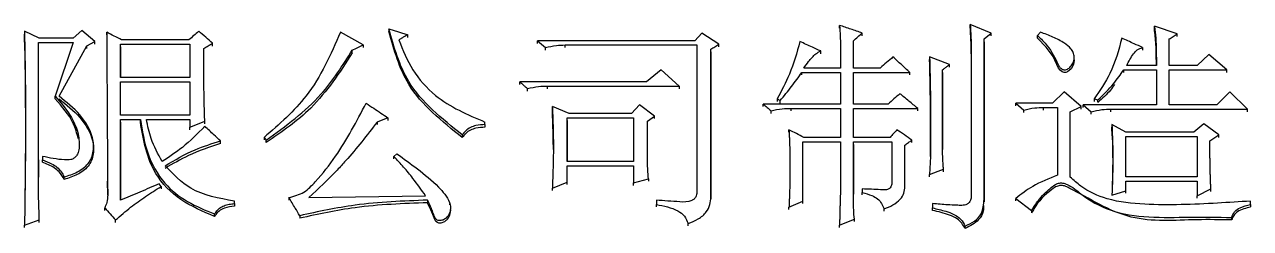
# Model space of a CAD drawing. Header units: millimetres. Extents: x 2344 to 4024, y 1094 to 2282.
# Drawn here: x 2740.67 to 2754.07, y 2058.31 to 2060.54 of the extents above; entities that cross this region are included whole.
import ezdxf

# ---------------------------------------------------------------- set-up
doc = ezdxf.new("R2010")
doc.units = ezdxf.units.MM

msp = doc.modelspace()

# ---------------------------------------------------------------- linework, layer by layer
at = {"color": 7, "linetype": 'Continuous', "lineweight": 25}
for p, q in [((2741.301, 2060.476), (2741.203, 2060.392)), ((2741.441, 2060.354), (2741.301, 2060.476)), ((2744.654, 2060.495), (2744.654, 2060.465)), ((2749.576, 2060.502), (2749.576, 2060.532)), ((2751.231, 2060.448), (2751.004, 2060.541)), ((2751.004, 2060.511), (2751.004, 2060.541)), ((2753.265, 2060.439), (2753.016, 2060.523)), ((2753.016, 2060.493), (2753.016, 2060.523)), ((2740.835, 2060.392), (2740.673, 2060.467)), ((2740.673, 2060.467), (2740.673, 2060.437)), ((2740.676, 2060.257), (2740.673, 2060.437)), ((2740.825, 2060.345), (2741.203, 2060.345)), ((2740.825, 2058.873), (2740.825, 2060.345)), ((2740.825, 2060.315), (2740.825, 2060.345)), ((2741.203, 2060.392), (2740.835, 2060.392)), ((2741.203, 2060.345), (2741.009, 2059.756)), ((2741.355, 2060.308), (2741.441, 2060.354)), ((2741.441, 2060.325), (2741.441, 2060.354)), ((2741.571, 2060.427), (2741.571, 2060.457)), ((2742.469, 2060.373), (2741.733, 2060.373)), ((2744.373, 2060.317), (2744.124, 2060.457)), ((2744.859, 2060.399), (2744.859, 2060.429)), ((2746.277, 2060.364), (2746.363, 2060.289)), ((2747.997, 2060.364), (2746.277, 2060.364)), ((2746.277, 2060.334), (2746.277, 2060.364)), ((2748.072, 2060.448), (2747.997, 2060.364)), ((2748.256, 2060.326), (2748.072, 2060.448)), ((2749.727, 2060.065), (2749.727, 2060.364)), ((2749.727, 2060.334), (2749.727, 2060.364)), ((2749.825, 2060.418), (2749.825, 2060.448)), ((2751.155, 2060.383), (2751.231, 2060.448)), ((2751.155, 2058.629), (2751.155, 2060.383)), ((2751.155, 2060.353), (2751.155, 2060.383)), ((2751.155, 2060.353), (2751.155, 2058.601)), ((2751.231, 2060.418), (2751.231, 2060.448)), ((2751.772, 2060.457), (2751.739, 2060.42)), ((2751.739, 2060.39), (2751.739, 2060.42)), ((2753.178, 2060.093), (2753.178, 2060.383)), ((2753.178, 2060.353), (2753.178, 2060.383)), ((2753.265, 2060.409), (2753.265, 2060.439)), ((2741.052, 2059.756), (2741.355, 2060.308)), ((2741.355, 2060.278), (2741.355, 2060.308)), ((2741.722, 2060.326), (2742.48, 2060.326)), ((2741.722, 2059.962), (2741.722, 2060.326)), ((2741.722, 2060.297), (2741.722, 2060.326)), ((2741.722, 2060.297), (2741.722, 2059.962)), ((2742.48, 2060.326), (2742.48, 2059.962)), ((2742.728, 2060.306), (2742.728, 2060.336)), ((2744.254, 2060.232), (2744.254, 2060.261)), ((2744.373, 2060.317), (2744.373, 2060.288)), ((2746.363, 2060.26), (2746.363, 2060.289)), ((2746.579, 2060.317), (2748.018, 2060.317)), ((2746.579, 2060.288), (2746.579, 2060.317)), ((2748.018, 2060.317), (2748.018, 2058.704)), ((2748.17, 2058.657), (2748.17, 2060.27)), ((2748.17, 2060.241), (2748.17, 2060.27)), ((2748.17, 2060.241), (2748.17, 2058.63)), ((2748.256, 2060.297), (2748.256, 2060.326)), ((2749.37, 2060.222), (2749.37, 2060.252)), ((2749.587, 2060.205), (2749.587, 2060.065)), ((2749.587, 2060.205), (2749.587, 2060.176)), ((2751.015, 2060.252), (2751.015, 2058.667)), ((2751.015, 2060.252), (2751.015, 2060.222)), ((2752.886, 2060.289), (2752.886, 2060.26)), ((2753.611, 2060.214), (2753.481, 2060.093)), ((2753.805, 2060.046), (2753.611, 2060.214)), ((2750.777, 2060.102), (2750.56, 2060.186)), ((2750.56, 2060.186), (2750.56, 2060.157)), ((2750.777, 2060.073), (2750.777, 2060.102)), ((2752.139, 2060.188), (2752.139, 2060.197)), ((2752.139, 2060.167), (2752.139, 2060.178)), ((2753.037, 2060.093), (2752.713, 2060.093)), ((2753.481, 2060.093), (2753.178, 2060.093)), ((2742.48, 2059.962), (2741.722, 2059.962)), ((2747.629, 2060.046), (2747.466, 2059.915)), ((2747.823, 2059.868), (2747.629, 2060.046)), ((2749.165, 2060.018), (2749.587, 2060.018)), ((2749.587, 2060.065), (2749.186, 2060.065)), ((2749.587, 2060.018), (2749.587, 2059.671)), ((2750.019, 2060.065), (2749.727, 2060.065)), ((2749.727, 2060.018), (2750.344, 2060.018)), ((2749.727, 2059.671), (2749.727, 2060.018)), ((2749.727, 2059.989), (2749.727, 2060.018)), ((2750.344, 2059.989), (2750.344, 2060.018)), ((2750.701, 2059.174), (2750.701, 2060.046)), ((2750.701, 2060.017), (2750.701, 2060.046)), ((2750.701, 2060.016), (2750.701, 2059.174)), ((2752.68, 2060.046), (2753.037, 2060.046)), ((2752.68, 2060.017), (2752.68, 2060.046)), ((2753.037, 2060.046), (2753.037, 2059.662)), ((2753.178, 2060.046), (2753.805, 2060.046)), ((2753.178, 2059.662), (2753.178, 2060.046)), ((2753.178, 2060.017), (2753.178, 2060.046)), ((2753.805, 2060.017), (2753.805, 2060.046)), ((2741.722, 2059.915), (2742.48, 2059.915)), ((2741.722, 2059.549), (2741.722, 2059.915)), ((2741.722, 2059.886), (2741.722, 2059.915)), ((2742.48, 2059.915), (2742.48, 2059.549)), ((2747.466, 2059.915), (2746.082, 2059.915)), ((2746.082, 2059.886), (2746.082, 2059.915)), ((2746.168, 2059.811), (2746.168, 2059.84)), ((2746.385, 2059.868), (2747.823, 2059.868)), ((2746.385, 2059.839), (2746.385, 2059.868)), ((2747.823, 2059.868), (2747.823, 2059.839)), ((2752.031, 2059.803), (2751.902, 2059.681)), ((2752.215, 2059.643), (2752.031, 2059.803)), ((2753.838, 2059.803), (2753.697, 2059.662)), ((2754.033, 2059.615), (2753.838, 2059.803)), ((2741.009, 2059.727), (2741.009, 2059.756)), ((2749.587, 2059.671), (2748.743, 2059.671)), ((2748.743, 2059.643), (2748.743, 2059.671)), ((2748.894, 2059.728), (2748.927, 2059.709)), ((2748.894, 2059.728), (2748.894, 2059.699)), ((2748.927, 2059.68), (2748.927, 2059.709)), ((2750.106, 2059.671), (2749.727, 2059.671)), ((2751.501, 2059.681), (2751.588, 2059.606)), ((2751.902, 2059.681), (2751.501, 2059.681)), ((2752.356, 2059.728), (2752.399, 2059.718)), ((2752.356, 2059.728), (2752.356, 2059.699)), ((2752.399, 2059.69), (2752.399, 2059.718)), ((2742.48, 2059.549), (2741.722, 2059.549)), ((2746.623, 2059.568), (2746.439, 2059.643)), ((2746.439, 2059.614), (2746.439, 2059.643)), ((2747.304, 2059.568), (2746.623, 2059.568)), ((2747.391, 2059.662), (2747.304, 2059.568)), ((2747.553, 2059.54), (2747.391, 2059.662)), ((2747.477, 2059.484), (2747.553, 2059.54)), ((2747.553, 2059.512), (2747.553, 2059.54)), ((2748.829, 2059.568), (2748.829, 2059.596)), ((2749.046, 2059.624), (2749.587, 2059.624)), ((2749.046, 2059.596), (2749.046, 2059.624)), ((2749.587, 2059.624), (2749.587, 2059.306)), ((2749.727, 2059.624), (2750.43, 2059.624)), ((2749.727, 2059.306), (2749.727, 2059.624)), ((2749.727, 2059.596), (2749.727, 2059.624)), ((2750.43, 2059.596), (2750.43, 2059.624)), ((2751.588, 2059.577), (2751.588, 2059.606)), ((2751.804, 2059.634), (2751.956, 2059.634)), ((2751.804, 2059.605), (2751.804, 2059.634)), ((2751.956, 2059.634), (2751.956, 2058.892)), ((2752.096, 2059.587), (2752.215, 2059.643)), ((2752.096, 2058.873), (2752.096, 2059.587)), ((2752.096, 2059.559), (2752.096, 2059.587)), ((2752.215, 2059.615), (2752.215, 2059.643)), ((2752.237, 2059.662), (2752.323, 2059.587)), ((2753.037, 2059.662), (2752.237, 2059.662)), ((2752.237, 2059.634), (2752.237, 2059.662)), ((2752.323, 2059.559), (2752.323, 2059.587)), ((2752.54, 2059.615), (2754.033, 2059.615)), ((2752.54, 2059.587), (2752.54, 2059.615)), ((2753.697, 2059.662), (2753.178, 2059.662)), ((2754.033, 2059.587), (2754.033, 2059.615)), ((2741.722, 2059.503), (2741.939, 2059.503)), ((2741.722, 2058.619), (2741.722, 2059.503)), ((2741.722, 2059.474), (2741.722, 2059.503)), ((2741.722, 2059.474), (2741.722, 2058.619)), ((2741.939, 2059.474), (2741.939, 2059.503)), ((2742.004, 2059.503), (2742.48, 2059.503)), ((2742.48, 2059.503), (2742.48, 2059.418)), ((2742.48, 2059.39), (2742.48, 2059.418)), ((2742.642, 2059.456), (2742.642, 2059.484)), ((2744.643, 2059.521), (2744.524, 2059.474)), ((2744.524, 2059.474), (2744.524, 2059.446)), ((2744.643, 2059.521), (2744.643, 2059.493)), ((2745.703, 2059.446), (2745.703, 2059.474)), ((2745.703, 2059.446), (2745.703, 2059.474)), ((2745.703, 2059.446), (2745.703, 2059.418)), ((2746.601, 2059.521), (2747.326, 2059.521)), ((2746.601, 2059.043), (2746.601, 2059.521)), ((2746.601, 2059.493), (2746.601, 2059.521)), ((2746.601, 2059.493), (2746.601, 2059.043)), ((2747.326, 2059.521), (2747.326, 2059.043)), ((2747.477, 2059.09), (2747.477, 2059.484)), ((2747.477, 2059.456), (2747.477, 2059.484)), ((2752.702, 2059.362), (2752.551, 2059.446)), ((2752.551, 2059.446), (2752.551, 2059.418)), ((2752.554, 2059.323), (2752.551, 2059.418)), ((2753.557, 2059.456), (2753.448, 2059.362)), ((2753.719, 2059.334), (2753.557, 2059.456)), ((2742.815, 2059.24), (2742.815, 2059.268)), ((2743.291, 2059.306), (2743.313, 2059.277)), ((2743.313, 2059.25), (2743.313, 2059.277)), ((2745.454, 2059.334), (2745.454, 2059.306)), ((2749.024, 2059.362), (2749.024, 2059.39)), ((2749.587, 2059.306), (2749.186, 2059.306)), ((2750.128, 2059.306), (2749.727, 2059.306)), ((2750.366, 2059.25), (2750.366, 2059.277)), ((2753.448, 2059.362), (2752.702, 2059.362)), ((2752.702, 2059.315), (2753.481, 2059.315)), ((2752.702, 2058.874), (2752.702, 2059.315)), ((2752.702, 2059.287), (2752.702, 2059.315)), ((2753.481, 2059.315), (2753.481, 2058.874)), ((2753.622, 2059.268), (2753.719, 2059.334)), ((2753.719, 2059.306), (2753.719, 2059.334)), ((2741.427, 2059.204), (2741.427, 2059.232)), ((2749.176, 2059.259), (2749.587, 2059.259)), ((2749.176, 2058.61), (2749.176, 2059.259)), ((2749.176, 2059.231), (2749.176, 2059.259)), ((2749.587, 2059.259), (2749.587, 2058.751)), ((2749.727, 2059.259), (2750.149, 2059.259)), ((2749.727, 2058.685), (2749.727, 2059.259)), ((2749.727, 2059.231), (2749.727, 2059.259)), ((2749.727, 2059.23), (2749.727, 2058.685)), ((2750.149, 2059.259), (2750.149, 2058.827)), ((2750.29, 2058.77), (2750.29, 2059.221)), ((2750.29, 2059.193), (2750.29, 2059.221)), ((2740.825, 2059.061), (2740.825, 2058.873)), ((2740.868, 2059.099), (2740.868, 2059.061)), ((2740.868, 2059.034), (2740.868, 2059.061)), ((2744.741, 2059.127), (2744.708, 2059.099)), ((2744.708, 2059.071), (2744.708, 2059.099)), ((2747.326, 2059.043), (2746.601, 2059.043)), ((2750.571, 2059.099), (2750.56, 2058.902)), ((2741.106, 2058.846), (2741.106, 2058.873)), ((2746.601, 2058.996), (2747.326, 2058.996)), ((2746.601, 2058.817), (2746.601, 2058.996)), ((2746.601, 2058.968), (2746.601, 2058.996)), ((2747.326, 2058.996), (2747.326, 2058.808)), ((2750.56, 2058.874), (2750.56, 2058.902)), ((2750.712, 2058.931), (2750.712, 2058.958)), ((2753.481, 2058.874), (2752.702, 2058.874)), ((2741.582, 2058.675), (2741.581, 2058.826)), ((2742.166, 2058.77), (2742.144, 2058.798)), ((2742.166, 2058.77), (2742.166, 2058.743)), ((2746.439, 2058.751), (2746.601, 2058.817)), ((2746.439, 2058.724), (2746.439, 2058.751)), ((2746.601, 2058.79), (2746.601, 2058.817)), ((2747.326, 2058.808), (2747.488, 2058.855)), ((2747.326, 2058.781), (2747.326, 2058.808)), ((2747.488, 2058.855), (2747.488, 2058.828)), ((2749.825, 2058.742), (2749.825, 2058.704)), ((2750.29, 2058.743), (2750.29, 2058.77)), ((2752.702, 2058.827), (2753.481, 2058.827)), ((2752.702, 2058.723), (2752.702, 2058.827)), ((2752.702, 2058.799), (2752.702, 2058.827)), ((2753.481, 2058.827), (2753.481, 2058.667)), ((2753.481, 2058.667), (2753.632, 2058.742)), ((2753.632, 2058.715), (2753.632, 2058.742)), ((2742.966, 2058.582), (2742.966, 2058.61)), ((2742.966, 2058.583), (2742.966, 2058.61)), ((2743.561, 2058.648), (2743.561, 2058.621)), ((2743.778, 2058.648), (2745.054, 2058.667)), ((2745.076, 2058.62), (2745.076, 2058.593)), ((2747.575, 2058.62), (2747.575, 2058.572)), ((2748.17, 2058.63), (2748.17, 2058.657)), ((2749.176, 2058.583), (2749.176, 2058.61)), ((2749.825, 2058.677), (2749.825, 2058.704)), ((2751.155, 2058.602), (2751.155, 2058.629)), ((2751.501, 2058.638), (2751.674, 2058.507)), ((2751.501, 2058.612), (2751.501, 2058.638)), ((2752.551, 2058.676), (2752.702, 2058.723)), ((2752.702, 2058.696), (2752.702, 2058.723)), ((2753.481, 2058.64), (2753.481, 2058.667)), ((2754.065, 2058.573), (2754.065, 2058.61)), ((2754.065, 2058.583), (2754.065, 2058.61)), ((2741.549, 2058.508), (2741.549, 2058.535)), ((2742.75, 2058.442), (2742.75, 2058.469)), ((2742.966, 2058.582), (2742.966, 2058.555)), ((2745.32, 2058.57), (2745.32, 2058.58)), ((2747.575, 2058.546), (2747.575, 2058.572)), ((2749.024, 2058.518), (2749.024, 2058.544)), ((2750.063, 2058.499), (2750.063, 2058.525)), ((2750.593, 2058.582), (2750.593, 2058.535)), ((2750.593, 2058.508), (2750.593, 2058.535)), ((2751.152, 2058.535), (2751.152, 2058.562)), ((2751.674, 2058.507), (2751.674, 2058.48)), ((2754.065, 2058.573), (2754.065, 2058.546)), ((2740.673, 2058.346), (2740.835, 2058.403)), ((2740.673, 2058.32), (2740.673, 2058.346)), ((2740.835, 2058.376), (2740.835, 2058.403)), ((2741.668, 2058.376), (2741.668, 2058.403)), ((2743.68, 2058.45), (2743.68, 2058.424)), ((2747.921, 2058.339), (2747.921, 2058.365)), ((2749.576, 2058.32), (2749.576, 2058.346)), ((2749.738, 2058.386), (2749.738, 2058.412)), ((2750.95, 2058.31), (2750.95, 2058.337)), ((2753.86, 2058.405), (2753.86, 2058.431))]:
    msp.add_line(p, q, dxfattribs=at)
at = {"color": 7, "linetype": 'Continuous', "lineweight": 25, "flags": 128}
for points in [[(2744.654, 2060.495), (2744.757, 2060.462), (2744.859, 2060.429)], [(2752.136, 2060.167), (2752.14, 2060.15), (2752.132, 2060.103), (2752.106, 2060.058), (2752.066, 2060.023), (2752.049, 2060.016), (2752.029, 2060.016), (2752.009, 2060.023), (2751.986, 2060.04), (2751.969, 2060.065), (2751.911, 2060.19), (2751.833, 2060.294), (2751.739, 2060.39), (2751.739, 2060.39)], [(2744.254, 2060.261), (2744.299, 2060.282), (2744.336, 2060.3), (2744.373, 2060.317)], [(2749.165, 2059.989), (2749.165, 2059.996), (2749.165, 2060.003), (2749.165, 2060.018)], [(2751.501, 2059.652), (2751.501, 2059.666), (2751.501, 2059.681)], [(2742.48, 2059.418), (2742.561, 2059.451), (2742.642, 2059.484)], [(2743.291, 2059.306), (2743.291, 2059.295), (2743.291, 2059.286), (2743.291, 2059.278)], [(2750.56, 2058.902), (2750.607, 2058.919), (2750.653, 2058.936), (2750.712, 2058.958)], [(2749.024, 2058.544), (2749.1, 2058.577), (2749.176, 2058.61)], [(2745.324, 2058.523), (2745.326, 2058.511), (2745.317, 2058.454), (2745.296, 2058.414), (2745.26, 2058.384), (2745.222, 2058.37), (2745.2, 2058.37), (2745.183, 2058.375), (2745.168, 2058.385), (2745.154, 2058.407), (2745.133, 2058.462), (2745.113, 2058.514), (2745.076, 2058.592), (2745.076, 2058.592)], [(2749.576, 2058.346), (2749.657, 2058.379), (2749.738, 2058.412)]]:
    msp.add_lwpolyline(points, dxfattribs=at)
at = {"color": 7, "linetype": 'Continuous', "lineweight": 25}
for points, knots in [([(2745.454, 2059.334), (2745.232, 2059.512), (2744.84, 2059.825), (2744.71, 2060.292), (2744.654, 2060.495)], [0, 0, 0, 0, 0.567651, 1, 1, 1, 1]), ([(2749.576, 2060.532), (2749.579, 2060.493), (2749.584, 2060.419), (2749.586, 2060.31), (2749.587, 2060.24), (2749.587, 2060.205)], [0, 0, 0, 0, 0.356505, 0.6781686, 1, 1, 1, 1]), ([(2749.825, 2060.448), (2749.783, 2060.462), (2749.7, 2060.49), (2749.617, 2060.518), (2749.576, 2060.532)], [0, 0, 0, 0, 0.499999, 1, 1, 1, 1]), ([(2751.004, 2060.541), (2751.006, 2060.509), (2751.01, 2060.445), (2751.013, 2060.348), (2751.014, 2060.284), (2751.015, 2060.252)], [0, 0, 0, 0, 0.335205, 0.667529, 1, 1, 1, 1]), ([(2751.015, 2060.222), (2751.014, 2060.254), (2751.013, 2060.319), (2751.01, 2060.415), (2751.006, 2060.479), (2751.004, 2060.511)], [0, 0, 0, 0, 0.335659, 0.667726, 1, 1, 1, 1]), ([(2753.016, 2060.523), (2753.016, 2060.52), (2753.017, 2060.515), (2753.018, 2060.506), (2753.019, 2060.498), (2753.02, 2060.491), (2753.021, 2060.485), (2753.022, 2060.478), (2753.022, 2060.471), (2753.024, 2060.462), (2753.027, 2060.433), (2753.031, 2060.382), (2753.033, 2060.332), (2753.034, 2060.304), (2753.034, 2060.296), (2753.034, 2060.29), (2753.034, 2060.282), (2753.035, 2060.276), (2753.035, 2060.269), (2753.035, 2060.263), (2753.035, 2060.257), (2753.035, 2060.251), (2753.035, 2060.243), (2753.036, 2060.235), (2753.036, 2060.229), (2753.036, 2060.223), (2753.036, 2060.217), (2753.036, 2060.21), (2753.036, 2060.204), (2753.036, 2060.196), (2753.036, 2060.19), (2753.037, 2060.182), (2753.037, 2060.176), (2753.037, 2060.169), (2753.037, 2060.163), (2753.037, 2060.155), (2753.037, 2060.149), (2753.037, 2060.141), (2753.037, 2060.135), (2753.037, 2060.128), (2753.037, 2060.122), (2753.037, 2060.114), (2753.037, 2060.108), (2753.037, 2060.1), (2753.037, 2060.096), (2753.037, 2060.093)], [0, 0, 0, 0, 0.0190515, 0.0381029, 0.0571543, 0.0762057, 0.0857315, 0.1047829, 0.1238344, 0.1333601, 0.1714636, 0.3239096, 0.4928315, 0.5139452, 0.524502, 0.5456156, 0.5561724, 0.577286, 0.5878428, 0.6089564, 0.6195132, 0.63007, 0.6511837, 0.6722973, 0.6828541, 0.6934109, 0.7145245, 0.7250813, 0.7461949, 0.7567517, 0.7778653, 0.7884221, 0.8095357, 0.8200925, 0.8412061, 0.8517629, 0.8728766, 0.8834334, 0.904547, 0.9151038, 0.9362174, 0.9467742, 0.9678878, 0.9784446, 1, 1, 1, 1]), ([(2753.037, 2060.093), (2753.037, 2060.127), (2753.036, 2060.204), (2753.033, 2060.338), (2753.022, 2060.437), (2753.016, 2060.493)], [0, 0, 0, 0, 0.254107, 0.581877, 1, 1, 1, 1]), ([(2740.673, 2060.467), (2740.673, 2060.455), (2740.674, 2060.432), (2740.674, 2060.397), (2740.675, 2060.35), (2740.676, 2060.292), (2740.677, 2060.223), (2740.678, 2060.153), (2740.68, 2060.083), (2740.68, 2060.013), (2740.681, 2059.944), (2740.682, 2059.885), (2740.683, 2059.827), (2740.683, 2059.769), (2740.684, 2059.699), (2740.684, 2059.641), (2740.684, 2059.594), (2740.684, 2059.559), (2740.684, 2059.524), (2740.684, 2059.489), (2740.684, 2059.46), (2740.684, 2059.437), (2740.684, 2059.419), (2740.684, 2059.402), (2740.684, 2059.384), (2740.684, 2059.37), (2740.684, 2059.358), (2740.684, 2059.346), (2740.684, 2059.332), (2740.684, 2059.314), (2740.684, 2059.297), (2740.684, 2059.279), (2740.684, 2059.262), (2740.684, 2059.244), (2740.684, 2059.221), (2740.683, 2059.192), (2740.683, 2059.157), (2740.683, 2059.122), (2740.683, 2059.087), (2740.682, 2059.052), (2740.682, 2059.017), (2740.682, 2058.97), (2740.681, 2058.911), (2740.68, 2058.841), (2740.679, 2058.771), (2740.678, 2058.701), (2740.678, 2058.643), (2740.677, 2058.596), (2740.676, 2058.561), (2740.676, 2058.526), (2740.675, 2058.491), (2740.675, 2058.455), (2740.674, 2058.42), (2740.674, 2058.383), (2740.673, 2058.359), (2740.673, 2058.346)], [0, 0, 0, 0, 0.016501, 0.033002, 0.049503, 0.082504, 0.115506, 0.148508, 0.18151, 0.214512, 0.247513, 0.280515, 0.297016, 0.330018, 0.36302, 0.396021, 0.412522, 0.429023, 0.445524, 0.462025, 0.478526, 0.486776, 0.495027, 0.503277, 0.511528, 0.519778, 0.523903, 0.528029, 0.536279, 0.54453, 0.55278, 0.56103, 0.569281, 0.577531, 0.585782, 0.602283, 0.618784, 0.635284, 0.651785, 0.668286, 0.684787, 0.701288, 0.73429, 0.767292, 0.800293, 0.833295, 0.866297, 0.882798, 0.899299, 0.9158, 0.932301, 0.948801, 0.965302, 0.982651, 1, 1, 1, 1]), ([(2741.571, 2060.457), (2741.571, 2060.396), (2741.572, 2060.273), (2741.573, 2060.088), (2741.574, 2059.903), (2741.575, 2059.748), (2741.576, 2059.594), (2741.577, 2059.44), (2741.578, 2059.254), (2741.579, 2059.1), (2741.58, 2058.957), (2741.581, 2058.851), (2741.581, 2058.751), (2741.582, 2058.701), (2741.582, 2058.676)], [0, 0, 0, 0, 0.104023, 0.208045, 0.312068, 0.416091, 0.468102, 0.572125, 0.676148, 0.78017, 0.832182, 0.916091, 0.958045, 1, 1, 1, 1]), ([(2741.733, 2060.373), (2741.706, 2060.387), (2741.652, 2060.415), (2741.598, 2060.443), (2741.571, 2060.457)], [0, 0, 0, 0, 0.5, 1, 1, 1, 1]), ([(2742.577, 2060.467), (2742.559, 2060.451), (2742.523, 2060.42), (2742.487, 2060.389), (2742.469, 2060.373)], [0, 0, 0, 0, 0.500001, 1, 1, 1, 1]), ([(2742.728, 2060.336), (2742.703, 2060.358), (2742.653, 2060.401), (2742.602, 2060.445), (2742.577, 2060.467)], [0, 0, 0, 0, 0.499999, 1, 1, 1, 1]), ([(2744.124, 2060.457), (2744.018, 2060.213), (2743.825, 2059.772), (2743.456, 2059.45), (2743.291, 2059.306)], [0, 0, 0, 0, 0.552865, 1, 1, 1, 1]), ([(2745.454, 2059.305), (2745.232, 2059.483), (2744.84, 2059.796), (2744.71, 2060.263), (2744.654, 2060.465)], [0, 0, 0, 0, 0.567768, 1, 1, 1, 1]), ([(2744.859, 2060.429), (2744.845, 2060.421), (2744.822, 2060.408), (2744.789, 2060.389), (2744.771, 2060.378), (2744.762, 2060.373)], [0, 0, 0, 0, 0.439737, 0.71987, 1, 1, 1, 1]), ([(2744.762, 2060.373), (2744.807, 2060.261), (2744.898, 2060.035), (2745.202, 2059.689), (2745.512, 2059.556), (2745.703, 2059.474)], [0, 0, 0, 0, 0.271527, 0.550151, 1, 1, 1, 1]), ([(2749.143, 2060.354), (2749.11, 2060.233), (2749.049, 2060.016), (2748.942, 2059.816), (2748.894, 2059.728)], [0, 0, 0, 0, 0.557381, 1, 1, 1, 1]), ([(2749.37, 2060.252), (2749.34, 2060.265), (2749.287, 2060.289), (2749.211, 2060.324), (2749.166, 2060.344), (2749.143, 2060.354)], [0, 0, 0, 0, 0.401772, 0.700886, 1, 1, 1, 1]), ([(2749.727, 2060.364), (2749.744, 2060.378), (2749.776, 2060.406), (2749.808, 2060.434), (2749.825, 2060.448)], [0, 0, 0, 0, 0.500001, 1, 1, 1, 1]), ([(2751.739, 2060.42), (2751.777, 2060.384), (2751.873, 2060.294), (2751.934, 2060.165), (2751.977, 2060.079), (2751.996, 2060.06), (2752.015, 2060.048), (2752.036, 2060.043), (2752.056, 2060.047), (2752.082, 2060.061), (2752.11, 2060.09), (2752.135, 2060.133), (2752.142, 2060.184), (2752.132, 2060.235), (2752.097, 2060.289), (2752.022, 2060.349), (2751.908, 2060.406), (2751.817, 2060.44), (2751.772, 2060.457)], [0, 0, 0, 0, 0.132576, 0.339199, 0.368942, 0.383766, 0.408891, 0.423884, 0.438973, 0.459319, 0.498147, 0.542368, 0.587069, 0.63299, 0.675109, 0.75468, 0.876186, 1, 1, 1, 1]), ([(2752.659, 2060.392), (2752.624, 2060.26), (2752.562, 2060.022), (2752.419, 2059.818), (2752.356, 2059.728)], [0, 0, 0, 0, 0.555082, 1, 1, 1, 1]), ([(2752.886, 2060.289), (2752.856, 2060.303), (2752.802, 2060.327), (2752.727, 2060.361), (2752.681, 2060.382), (2752.659, 2060.392)], [0, 0, 0, 0, 0.40179, 0.700895, 1, 1, 1, 1]), ([(2753.178, 2060.383), (2753.192, 2060.392), (2753.221, 2060.411), (2753.25, 2060.429), (2753.265, 2060.439)], [0, 0, 0, 0, 0.499999, 1, 1, 1, 1]), ([(2740.675, 2060.328), (2740.675, 2060.328), (2740.675, 2060.328), (2740.675, 2060.327), (2740.675, 2060.317), (2740.679, 2060.009), (2740.684, 2059.578), (2740.682, 2059.056), (2740.679, 2058.779), (2740.677, 2058.636), (2740.676, 2058.549), (2740.676, 2058.524), (2740.676, 2058.51)], [0, 0, 0, 0, 0.000561, 0.001264, 0.002999, 0.021919, 0.484329, 0.728284, 0.866003, 0.931669, 0.9642, 1, 1, 1, 1]), ([(2742.631, 2060.28), (2742.647, 2060.289), (2742.68, 2060.308), (2742.712, 2060.326), (2742.728, 2060.336)], [0, 0, 0, 0, 0.4999992, 1, 1, 1, 1]), ([(2742.642, 2059.484), (2742.638, 2059.645), (2742.633, 2059.809), (2742.632, 2059.976), (2742.632, 2059.989), (2742.632, 2060.002), (2742.632, 2060.015), (2742.632, 2060.025), (2742.632, 2060.038), (2742.632, 2060.051), (2742.632, 2060.064), (2742.632, 2060.074), (2742.632, 2060.087), (2742.632, 2060.1), (2742.632, 2060.113), (2742.632, 2060.126), (2742.631, 2060.139), (2742.631, 2060.152), (2742.631, 2060.162), (2742.631, 2060.175), (2742.631, 2060.187), (2742.631, 2060.197), (2742.631, 2060.203), (2742.631, 2060.21), (2742.631, 2060.216), (2742.631, 2060.221), (2742.631, 2060.227), (2742.631, 2060.234), (2742.631, 2060.241), (2742.631, 2060.245), (2742.631, 2060.252), (2742.631, 2060.258), (2742.631, 2060.265), (2742.631, 2060.272), (2742.631, 2060.276), (2742.631, 2060.28)], [0, 0, 0, 0, 0.606141, 0.618449, 0.630757, 0.655373, 0.667681, 0.679989, 0.692297, 0.716913, 0.729221, 0.741529, 0.753837, 0.778453, 0.790761, 0.803069, 0.827685, 0.839993, 0.852301, 0.864609, 0.889225, 0.895379, 0.901533, 0.913842, 0.919996, 0.92615, 0.932304, 0.944612, 0.950766, 0.95692, 0.963074, 0.975382, 0.981536, 0.98769, 1, 1, 1, 1]), ([(2743.313, 2059.277), (2743.527, 2059.432), (2743.905, 2059.705), (2744.148, 2060.093), (2744.254, 2060.261)], [0, 0, 0, 0, 0.565351, 1, 1, 1, 1]), ([(2744.254, 2060.231), (2744.116, 2060.018), (2743.867, 2059.632), (2743.484, 2059.367), (2743.313, 2059.249)], [0, 0, 0, 0, 0.55369, 1, 1, 1, 1]), ([(2746.363, 2060.289), (2746.403, 2060.298), (2746.474, 2060.315), (2746.547, 2060.316), (2746.579, 2060.317)], [0, 0, 0, 0, 0.558835, 1, 1, 1, 1]), ([(2748.17, 2060.27), (2748.184, 2060.28), (2748.213, 2060.298), (2748.242, 2060.317), (2748.256, 2060.326)], [0, 0, 0, 0, 0.4999996, 1, 1, 1, 1]), ([(2749.186, 2060.065), (2749.203, 2060.089), (2749.231, 2060.129), (2749.276, 2060.181), (2749.317, 2060.223), (2749.352, 2060.242), (2749.37, 2060.252)], [0, 0, 0, 0, 0.335639, 0.554348, 0.775254, 1, 1, 1, 1]), ([(2752.713, 2060.093), (2752.735, 2060.137), (2752.766, 2060.198), (2752.826, 2060.268), (2752.866, 2060.282), (2752.886, 2060.289)], [0, 0, 0, 0, 0.55151, 0.77279, 1, 1, 1, 1]), ([(2750.16, 2060.186), (2750.137, 2060.166), (2750.09, 2060.125), (2750.043, 2060.085), (2750.019, 2060.065)], [0, 0, 0, 0, 0.5, 1, 1, 1, 1]), ([(2750.344, 2060.018), (2750.313, 2060.046), (2750.252, 2060.102), (2750.191, 2060.158), (2750.16, 2060.186)], [0, 0, 0, 0, 0.5, 1, 1, 1, 1]), ([(2750.56, 2060.186), (2750.56, 2060.176), (2750.561, 2060.16), (2750.561, 2060.139), (2750.562, 2060.124), (2750.562, 2060.108), (2750.562, 2060.092), (2750.563, 2060.076), (2750.563, 2060.061), (2750.563, 2060.045), (2750.564, 2060.029), (2750.564, 2060.014), (2750.565, 2059.993), (2750.565, 2059.972), (2750.565, 2059.951), (2750.566, 2059.935), (2750.566, 2059.92), (2750.566, 2059.904), (2750.567, 2059.883), (2750.567, 2059.862), (2750.567, 2059.841), (2750.568, 2059.82), (2750.568, 2059.783), (2750.569, 2059.71), (2750.57, 2059.637), (2750.57, 2059.574), (2750.57, 2059.548), (2750.57, 2059.527), (2750.57, 2059.511), (2750.57, 2059.495), (2750.57, 2059.48), (2750.57, 2059.464), (2750.57, 2059.448), (2750.571, 2059.432), (2750.571, 2059.417), (2750.571, 2059.401), (2750.571, 2059.385), (2750.571, 2059.364), (2750.571, 2059.343), (2750.571, 2059.322), (2750.571, 2059.306), (2750.571, 2059.291), (2750.571, 2059.275), (2750.571, 2059.259), (2750.571, 2059.244), (2750.571, 2059.23), (2750.571, 2059.22), (2750.571, 2059.212), (2750.571, 2059.204), (2750.571, 2059.196), (2750.571, 2059.188), (2750.571, 2059.181), (2750.571, 2059.173), (2750.571, 2059.165), (2750.571, 2059.157), (2750.571, 2059.146), (2750.571, 2059.136), (2750.571, 2059.125), (2750.571, 2059.118), (2750.571, 2059.109), (2750.571, 2059.103), (2750.571, 2059.099)], [0, 0, 0, 0, 0.028913, 0.04337, 0.057826, 0.072283, 0.08674, 0.101196, 0.115653, 0.13011, 0.144566, 0.159023, 0.173479, 0.202393, 0.216849, 0.231306, 0.245763, 0.260219, 0.274676, 0.303589, 0.318046, 0.332502, 0.361416, 0.419242, 0.534896, 0.563809, 0.592722, 0.607179, 0.621635, 0.636092, 0.650548, 0.665005, 0.679462, 0.693918, 0.708375, 0.722832, 0.737288, 0.751745, 0.780658, 0.795115, 0.809571, 0.824028, 0.838485, 0.852941, 0.867398, 0.881854, 0.889083, 0.896311, 0.903539, 0.910768, 0.917996, 0.925224, 0.932453, 0.939681, 0.946909, 0.954138, 0.968594, 0.975822, 0.983051, 0.990279, 1, 1, 1, 1]), ([(2750.571, 2059.098), (2750.571, 2059.173), (2750.571, 2059.387), (2750.57, 2059.74), (2750.563, 2060.018), (2750.56, 2060.157)], [0, 0, 0, 0, 0.211658, 0.605797, 1, 1, 1, 1]), ([(2750.701, 2060.046), (2750.707, 2060.051), (2750.723, 2060.062), (2750.748, 2060.081), (2750.767, 2060.095), (2750.777, 2060.102)], [0, 0, 0, 0, 0.25, 0.624999, 1, 1, 1, 1]), ([(2748.927, 2059.709), (2748.948, 2059.734), (2748.991, 2059.785), (2749.073, 2059.887), (2749.128, 2059.966), (2749.165, 2060.018)], [0, 0, 0, 0, 0.254915, 0.509864, 1, 1, 1, 1]), ([(2752.399, 2059.718), (2752.459, 2059.775), (2752.564, 2059.875), (2752.645, 2059.994), (2752.68, 2060.046)], [0, 0, 0, 0, 0.563281, 1, 1, 1, 1]), ([(2746.082, 2059.915), (2746.094, 2059.904), (2746.115, 2059.886), (2746.144, 2059.861), (2746.16, 2059.847), (2746.168, 2059.84)], [0, 0, 0, 0, 0.428348, 0.714171, 1, 1, 1, 1]), ([(2746.168, 2059.84), (2746.208, 2059.849), (2746.279, 2059.866), (2746.352, 2059.867), (2746.385, 2059.868)], [0, 0, 0, 0, 0.558839, 1, 1, 1, 1]), ([(2752.581, 2059.885), (2752.567, 2059.864), (2752.515, 2059.792), (2752.447, 2059.732), (2752.399, 2059.689)], [0, 0, 0, 0, 0.281385, 1, 1, 1, 1]), ([(2741.009, 2059.756), (2741.067, 2059.689), (2741.17, 2059.57), (2741.261, 2059.377), (2741.273, 2059.235), (2741.266, 2059.147), (2741.243, 2059.104), (2741.215, 2059.076), (2741.169, 2059.058), (2741.05, 2059.061), (2740.947, 2059.082), (2740.868, 2059.099)], [0, 0, 0, 0, 0.23749, 0.42213, 0.564767, 0.621672, 0.660735, 0.693272, 0.725999, 0.787152, 1, 1, 1, 1]), ([(2741.26, 2059.295), (2741.245, 2059.351), (2741.2, 2059.513), (2741.085, 2059.642), (2741.009, 2059.727)], [0, 0, 0, 0, 0.341793, 1, 1, 1, 1]), ([(2741.106, 2058.873), (2741.155, 2058.889), (2741.251, 2058.921), (2741.379, 2059.011), (2741.436, 2059.154), (2741.419, 2059.349), (2741.288, 2059.569), (2741.131, 2059.692), (2741.052, 2059.756)], [0, 0, 0, 0, 0.1273113, 0.25064, 0.3763468, 0.5011022, 0.7458194, 1, 1, 1, 1]), ([(2741.052, 2059.727), (2741.131, 2059.663), (2741.288, 2059.54), (2741.419, 2059.321), (2741.436, 2059.125), (2741.379, 2058.982), (2741.251, 2058.893), (2741.155, 2058.861), (2741.106, 2058.846)], [0, 0, 0, 0, 0.254227, 0.498888, 0.62358, 0.749246, 0.87261, 1, 1, 1, 1]), ([(2743.561, 2058.648), (2743.619, 2058.663), (2743.732, 2058.695), (2743.896, 2058.868), (2744.143, 2059.179), (2744.301, 2059.482), (2744.405, 2059.681)], [0, 0, 0, 0, 0.124706, 0.247159, 0.50724, 1, 1, 1, 1]), ([(2744.405, 2059.681), (2744.433, 2059.662), (2744.486, 2059.626), (2744.566, 2059.573), (2744.617, 2059.539), (2744.643, 2059.521)], [0, 0, 0, 0, 0.3477794, 0.6738893, 1, 1, 1, 1]), ([(2748.743, 2059.671), (2748.757, 2059.659), (2748.786, 2059.634), (2748.815, 2059.609), (2748.829, 2059.596)], [0, 0, 0, 0, 0.4999996, 1, 1, 1, 1]), ([(2750.236, 2059.784), (2750.214, 2059.765), (2750.171, 2059.728), (2750.128, 2059.69), (2750.106, 2059.671)], [0, 0, 0, 0, 0.5, 1, 1, 1, 1]), ([(2750.43, 2059.624), (2750.398, 2059.651), (2750.333, 2059.704), (2750.268, 2059.757), (2750.236, 2059.784)], [0, 0, 0, 0, 0.5, 1, 1, 1, 1]), ([(2746.439, 2059.643), (2746.44, 2059.612), (2746.442, 2059.564), (2746.444, 2059.509), (2746.445, 2059.484), (2746.446, 2059.472), (2746.446, 2059.466), (2746.446, 2059.46), (2746.446, 2059.452), (2746.447, 2059.442), (2746.447, 2059.43), (2746.448, 2059.407), (2746.449, 2059.355), (2746.45, 2059.276), (2746.45, 2059.182), (2746.45, 2059.115), (2746.449, 2059.075), (2746.449, 2059.063), (2746.449, 2059.051), (2746.448, 2059.039), (2746.448, 2059.024), (2746.448, 2059.008), (2746.447, 2058.992), (2746.446, 2058.968), (2746.446, 2058.941), (2746.445, 2058.913), (2746.444, 2058.897), (2746.444, 2058.885), (2746.443, 2058.87), (2746.443, 2058.854), (2746.442, 2058.838), (2746.442, 2058.826), (2746.441, 2058.814), (2746.441, 2058.802), (2746.44, 2058.788), (2746.44, 2058.771), (2746.439, 2058.758), (2746.439, 2058.751)], [0, 0, 0, 0, 0.106229, 0.159343, 0.1859, 0.19254, 0.199179, 0.205818, 0.212458, 0.225736, 0.239015, 0.252293, 0.305408, 0.411639, 0.51787, 0.6241, 0.637379, 0.650658, 0.663936, 0.677215, 0.690493, 0.717051, 0.730329, 0.743608, 0.796722, 0.823279, 0.836558, 0.849837, 0.863115, 0.889672, 0.902951, 0.91623, 0.929508, 0.942787, 0.956065, 0.978033, 1, 1, 1, 1]), ([(2746.45, 2059.175), (2746.45, 2059.181), (2746.45, 2059.218), (2746.449, 2059.286), (2746.445, 2059.427), (2746.442, 2059.537), (2746.439, 2059.614)], [0, 0, 0, 0, 0.03725, 0.252924, 0.468596, 1, 1, 1, 1]), ([(2748.829, 2059.596), (2748.869, 2059.606), (2748.94, 2059.622), (2749.014, 2059.624), (2749.046, 2059.624)], [0, 0, 0, 0, 0.558835, 1, 1, 1, 1]), ([(2751.588, 2059.606), (2751.628, 2059.615), (2751.699, 2059.632), (2751.772, 2059.633), (2751.804, 2059.634)], [0, 0, 0, 0, 0.558835, 1, 1, 1, 1]), ([(2752.323, 2059.587), (2752.363, 2059.596), (2752.434, 2059.613), (2752.507, 2059.615), (2752.54, 2059.615)], [0, 0, 0, 0, 0.558835, 1, 1, 1, 1]), ([(2741.939, 2059.503), (2741.959, 2059.379), (2741.999, 2059.131), (2742.172, 2058.807), (2742.448, 2058.591), (2742.649, 2058.51), (2742.75, 2058.469)], [0, 0, 0, 0, 0.271409, 0.54611, 0.770558, 1, 1, 1, 1]), ([(2742.75, 2058.441), (2742.623, 2058.496), (2742.372, 2058.602), (2742.029, 2058.949), (2741.973, 2059.276), (2741.939, 2059.474)], [0, 0, 0, 0, 0.291427, 0.572864, 1, 1, 1, 1]), ([(2742.177, 2059.043), (2742.132, 2059.125), (2742.052, 2059.271), (2742.019, 2059.432), (2742.004, 2059.503)], [0, 0, 0, 0, 0.561781, 1, 1, 1, 1]), ([(2742.642, 2059.428), (2742.563, 2059.348), (2742.422, 2059.204), (2742.252, 2059.092), (2742.177, 2059.043)], [0, 0, 0, 0, 0.556475, 1, 1, 1, 1]), ([(2742.815, 2059.268), (2742.791, 2059.29), (2742.75, 2059.328), (2742.692, 2059.381), (2742.659, 2059.412), (2742.642, 2059.428)], [0, 0, 0, 0, 0.420833, 0.71041, 1, 1, 1, 1]), ([(2744.524, 2059.474), (2744.469, 2059.402), (2744.359, 2059.258), (2744.212, 2059.084), (2744.024, 2058.876), (2743.884, 2058.746), (2743.778, 2058.648)], [0, 0, 0, 0, 0.245125, 0.490307, 0.612877, 1, 1, 1, 1]), ([(2745.703, 2059.446), (2745.67, 2059.445), (2745.615, 2059.442), (2745.544, 2059.416), (2745.491, 2059.381), (2745.467, 2059.349), (2745.454, 2059.334)], [0, 0, 0, 0, 0.347684, 0.57015, 0.787843, 1, 1, 1, 1]), ([(2745.703, 2059.418), (2745.67, 2059.416), (2745.615, 2059.413), (2745.544, 2059.387), (2745.491, 2059.353), (2745.467, 2059.321), (2745.454, 2059.305)], [0, 0, 0, 0, 0.3477823, 0.5702781, 0.7879423, 1, 1, 1, 1]), ([(2752.551, 2059.446), (2752.555, 2059.354), (2752.561, 2059.215), (2752.563, 2058.958), (2752.556, 2058.794), (2752.551, 2058.676)], [0, 0, 0, 0, 0.360824, 0.541241, 1, 1, 1, 1]), ([(2742.209, 2058.996), (2742.316, 2059.059), (2742.507, 2059.173), (2742.721, 2059.239), (2742.815, 2059.268)], [0, 0, 0, 0, 0.5581675, 1, 1, 1, 1]), ([(2749.024, 2059.39), (2749.024, 2059.386), (2749.025, 2059.377), (2749.025, 2059.366), (2749.026, 2059.357), (2749.026, 2059.349), (2749.026, 2059.34), (2749.027, 2059.331), (2749.027, 2059.322), (2749.027, 2059.314), (2749.028, 2059.305), (2749.028, 2059.296), (2749.028, 2059.287), (2749.029, 2059.279), (2749.029, 2059.27), (2749.029, 2059.261), (2749.03, 2059.252), (2749.03, 2059.244), (2749.03, 2059.235), (2749.031, 2059.226), (2749.031, 2059.217), (2749.031, 2059.209), (2749.032, 2059.2), (2749.032, 2059.191), (2749.032, 2059.18), (2749.033, 2059.167), (2749.033, 2059.141), (2749.035, 2059.049), (2749.035, 2058.944), (2749.034, 2058.847), (2749.033, 2058.817), (2749.033, 2058.795), (2749.032, 2058.777), (2749.032, 2058.76), (2749.031, 2058.742), (2749.031, 2058.725), (2749.03, 2058.707), (2749.03, 2058.694), (2749.029, 2058.683), (2749.029, 2058.674), (2749.029, 2058.666), (2749.028, 2058.657), (2749.028, 2058.646), (2749.028, 2058.637), (2749.027, 2058.626), (2749.027, 2058.617), (2749.027, 2058.606), (2749.026, 2058.598), (2749.026, 2058.589), (2749.026, 2058.58), (2749.025, 2058.571), (2749.025, 2058.563), (2749.025, 2058.554), (2749.024, 2058.548), (2749.024, 2058.544)], [0, 0, 0, 0, 0.015528, 0.031057, 0.038821, 0.046585, 0.062113, 0.069877, 0.077641, 0.09317, 0.100934, 0.108698, 0.124226, 0.131991, 0.139755, 0.155283, 0.163047, 0.170811, 0.18634, 0.194104, 0.201868, 0.217396, 0.22516, 0.232925, 0.248453, 0.263981, 0.27951, 0.341623, 0.590106, 0.65222, 0.683276, 0.698805, 0.729861, 0.74539, 0.760918, 0.791975, 0.807503, 0.823031, 0.83856, 0.846324, 0.854088, 0.869616, 0.87738, 0.892909, 0.900673, 0.916201, 0.923965, 0.939494, 0.947258, 0.955022, 0.97055, 0.978315, 0.986079, 1, 1, 1, 1]), ([(2749.186, 2059.306), (2749.159, 2059.32), (2749.105, 2059.348), (2749.051, 2059.376), (2749.024, 2059.39)], [0, 0, 0, 0, 0.5, 1, 1, 1, 1]), ([(2750.203, 2059.39), (2750.191, 2059.376), (2750.165, 2059.348), (2750.14, 2059.32), (2750.128, 2059.306)], [0, 0, 0, 0, 0.5, 1, 1, 1, 1]), ([(2750.366, 2059.277), (2750.338, 2059.296), (2750.284, 2059.334), (2750.23, 2059.371), (2750.203, 2059.39)], [0, 0, 0, 0, 0.499999, 1, 1, 1, 1]), ([(2750.29, 2059.221), (2750.302, 2059.231), (2750.328, 2059.249), (2750.353, 2059.268), (2750.366, 2059.277)], [0, 0, 0, 0, 0.5000004, 1, 1, 1, 1]), ([(2752.554, 2059.327), (2752.557, 2059.241), (2752.561, 2059.105), (2752.559, 2058.941), (2752.556, 2058.828), (2752.555, 2058.786), (2752.554, 2058.76)], [0, 0, 0, 0, 0.458446, 0.721932, 0.829459, 1, 1, 1, 1]), ([(2753.632, 2058.742), (2753.632, 2058.745), (2753.632, 2058.75), (2753.632, 2058.758), (2753.631, 2058.766), (2753.631, 2058.774), (2753.631, 2058.782), (2753.63, 2058.79), (2753.63, 2058.798), (2753.63, 2058.806), (2753.629, 2058.814), (2753.629, 2058.822), (2753.629, 2058.83), (2753.629, 2058.838), (2753.628, 2058.846), (2753.628, 2058.854), (2753.628, 2058.862), (2753.627, 2058.87), (2753.627, 2058.878), (2753.627, 2058.886), (2753.627, 2058.894), (2753.626, 2058.902), (2753.626, 2058.91), (2753.626, 2058.918), (2753.626, 2058.926), (2753.625, 2058.934), (2753.625, 2058.942), (2753.625, 2058.95), (2753.625, 2058.958), (2753.624, 2058.966), (2753.624, 2058.974), (2753.624, 2058.982), (2753.624, 2058.99), (2753.624, 2058.998), (2753.624, 2059.006), (2753.623, 2059.014), (2753.623, 2059.022), (2753.623, 2059.033), (2753.623, 2059.044), (2753.623, 2059.054), (2753.623, 2059.062), (2753.623, 2059.07), (2753.623, 2059.078), (2753.622, 2059.086), (2753.622, 2059.094), (2753.622, 2059.102), (2753.622, 2059.11), (2753.622, 2059.118), (2753.622, 2059.126), (2753.622, 2059.134), (2753.622, 2059.142), (2753.622, 2059.15), (2753.622, 2059.158), (2753.622, 2059.166), (2753.622, 2059.174), (2753.622, 2059.182), (2753.622, 2059.19), (2753.622, 2059.198), (2753.622, 2059.206), (2753.622, 2059.214), (2753.622, 2059.222), (2753.622, 2059.23), (2753.622, 2059.238), (2753.622, 2059.246), (2753.622, 2059.256), (2753.622, 2059.264), (2753.622, 2059.268)], [0, 0, 0, 0, 0.015218, 0.030436, 0.045654, 0.060873, 0.076091, 0.091309, 0.106527, 0.121745, 0.136964, 0.152182, 0.1674, 0.182618, 0.197836, 0.213054, 0.228273, 0.243491, 0.258709, 0.273927, 0.289145, 0.304364, 0.319582, 0.3348, 0.350018, 0.365236, 0.380454, 0.395673, 0.410891, 0.426109, 0.441327, 0.456545, 0.471764, 0.486982, 0.5022, 0.517418, 0.532636, 0.547854, 0.578291, 0.593509, 0.608727, 0.623945, 0.639163, 0.654382, 0.6696, 0.684818, 0.700036, 0.715254, 0.730473, 0.745691, 0.760909, 0.776127, 0.791345, 0.806563, 0.821782, 0.837, 0.852218, 0.867436, 0.882654, 0.897873, 0.913091, 0.928309, 0.943527, 0.958745, 0.973963, 1, 1, 1, 1]), ([(2742.815, 2059.24), (2742.696, 2059.2), (2742.484, 2059.129), (2742.293, 2059.017), (2742.209, 2058.968)], [0, 0, 0, 0, 0.56146, 1, 1, 1, 1]), ([(2750.712, 2058.958), (2750.71, 2058.977), (2750.708, 2059.014), (2750.703, 2059.086), (2750.702, 2059.14), (2750.701, 2059.174)], [0, 0, 0, 0, 0.2602992, 0.5206063, 1, 1, 1, 1]), ([(2740.868, 2059.061), (2740.902, 2059.048), (2740.959, 2059.026), (2741.029, 2058.982), (2741.078, 2058.933), (2741.097, 2058.893), (2741.106, 2058.873)], [0, 0, 0, 0, 0.348649, 0.570981, 0.788219, 1, 1, 1, 1]), ([(2741.106, 2058.846), (2741.09, 2058.876), (2741.063, 2058.926), (2740.997, 2058.975), (2740.935, 2059.009), (2740.89, 2059.025), (2740.868, 2059.033)], [0, 0, 0, 0, 0.328554, 0.548785, 0.773176, 1, 1, 1, 1]), ([(2745.054, 2058.667), (2745.01, 2058.731), (2744.935, 2058.84), (2744.815, 2058.981), (2744.744, 2059.06), (2744.708, 2059.099)], [0, 0, 0, 0, 0.425603, 0.712586, 1, 1, 1, 1]), ([(2744.741, 2059.127), (2744.816, 2059.073), (2744.974, 2058.959), (2745.152, 2058.814), (2745.266, 2058.687), (2745.314, 2058.611), (2745.33, 2058.539), (2745.321, 2058.484), (2745.298, 2058.439), (2745.263, 2058.41), (2745.228, 2058.397), (2745.201, 2058.396), (2745.182, 2058.401), (2745.165, 2058.414), (2745.147, 2058.444), (2745.135, 2058.489), (2745.11, 2058.551), (2745.089, 2058.594), (2745.076, 2058.62)], [0, 0, 0, 0, 0.208327, 0.438591, 0.516152, 0.594124, 0.638952, 0.683964, 0.718603, 0.753477, 0.783861, 0.800038, 0.813271, 0.826563, 0.846381, 0.891589, 0.934119, 1, 1, 1, 1]), ([(2747.488, 2058.855), (2747.486, 2058.887), (2747.481, 2058.943), (2747.479, 2059.021), (2747.478, 2059.067), (2747.477, 2059.09)], [0, 0, 0, 0, 0.415965, 0.707929, 1, 1, 1, 1]), ([(2740.835, 2058.403), (2740.833, 2058.47), (2740.828, 2058.582), (2740.825, 2058.739), (2740.825, 2058.829), (2740.825, 2058.873)], [0, 0, 0, 0, 0.427543, 0.713753, 1, 1, 1, 1]), ([(2742.966, 2058.61), (2742.797, 2058.64), (2742.499, 2058.693), (2742.296, 2058.905), (2742.209, 2058.996)], [0, 0, 0, 0, 0.5699995, 1, 1, 1, 1]), ([(2751.956, 2058.892), (2751.863, 2058.856), (2751.699, 2058.792), (2751.561, 2058.685), (2751.501, 2058.638)], [0, 0, 0, 0, 0.564353, 1, 1, 1, 1]), ([(2754.065, 2058.61), (2753.945, 2058.602), (2753.561, 2058.577), (2753.037, 2058.557), (2752.525, 2058.607), (2752.249, 2058.733), (2752.134, 2058.839), (2752.096, 2058.873)], [0, 0, 0, 0, 0.176106, 0.564607, 0.76693, 0.923799, 1, 1, 1, 1]), ([(2741.668, 2058.403), (2741.722, 2058.45), (2741.827, 2058.541), (2741.995, 2058.662), (2742.109, 2058.734), (2742.166, 2058.77)], [0, 0, 0, 0, 0.347854, 0.67337, 1, 1, 1, 1]), ([(2742.144, 2058.798), (2742.074, 2058.768), (2741.933, 2058.709), (2741.793, 2058.649), (2741.722, 2058.619)], [0, 0, 0, 0, 0.5, 1, 1, 1, 1]), ([(2749.587, 2058.751), (2749.587, 2058.748), (2749.586, 2058.742), (2749.586, 2058.735), (2749.586, 2058.728), (2749.586, 2058.721), (2749.586, 2058.714), (2749.586, 2058.709), (2749.585, 2058.704), (2749.585, 2058.697), (2749.585, 2058.688), (2749.585, 2058.677), (2749.584, 2058.666), (2749.584, 2058.656), (2749.584, 2058.645), (2749.583, 2058.631), (2749.583, 2058.617), (2749.583, 2058.603), (2749.582, 2058.592), (2749.582, 2058.582), (2749.582, 2058.568), (2749.581, 2058.553), (2749.581, 2058.539), (2749.581, 2058.529), (2749.58, 2058.518), (2749.58, 2058.504), (2749.58, 2058.49), (2749.579, 2058.476), (2749.579, 2058.465), (2749.579, 2058.454), (2749.579, 2058.446), (2749.578, 2058.439), (2749.578, 2058.431), (2749.578, 2058.424), (2749.578, 2058.417), (2749.578, 2058.412), (2749.577, 2058.407), (2749.577, 2058.401), (2749.577, 2058.394), (2749.577, 2058.387), (2749.577, 2058.38), (2749.577, 2058.375), (2749.576, 2058.37), (2749.576, 2058.363), (2749.576, 2058.355), (2749.576, 2058.349), (2749.576, 2058.346)], [0, 0, 0, 0, 0.026197, 0.039295, 0.052394, 0.07859, 0.091689, 0.104787, 0.117886, 0.130984, 0.157181, 0.183378, 0.209574, 0.235771, 0.261968, 0.288165, 0.340558, 0.366755, 0.392952, 0.419149, 0.445345, 0.497739, 0.523936, 0.550133, 0.576329, 0.602526, 0.65492, 0.681117, 0.707313, 0.73351, 0.759707, 0.772805, 0.785904, 0.812101, 0.825199, 0.838297, 0.851396, 0.864494, 0.877593, 0.903789, 0.916888, 0.929986, 0.943085, 0.956183, 0.978091, 1, 1, 1, 1]), ([(2750.149, 2058.827), (2750.149, 2058.813), (2750.147, 2058.785), (2750.126, 2058.742), (2750.075, 2058.73), (2749.976, 2058.737), (2749.891, 2058.74), (2749.825, 2058.742)], [0, 0, 0, 0, 0.111188, 0.223572, 0.352358, 0.48582, 1, 1, 1, 1]), ([(2750.063, 2058.525), (2750.096, 2058.538), (2750.161, 2058.563), (2750.238, 2058.622), (2750.284, 2058.695), (2750.288, 2058.745), (2750.29, 2058.77)], [0, 0, 0, 0, 0.290906, 0.5739, 0.788993, 1, 1, 1, 1]), ([(2751.674, 2058.507), (2751.698, 2058.544), (2751.754, 2058.634), (2751.845, 2058.723), (2751.92, 2058.785), (2751.966, 2058.808), (2752.016, 2058.81), (2752.106, 2058.778), (2752.256, 2058.645), (2752.674, 2058.41), (2753.265, 2058.439), (2753.707, 2058.433), (2753.86, 2058.431)], [0, 0, 0, 0, 0.056836, 0.134509, 0.160695, 0.179209, 0.197944, 0.220552, 0.296631, 0.448407, 0.809043, 1, 1, 1, 1]), ([(2753.86, 2058.404), (2753.734, 2058.406), (2753.369, 2058.412), (2752.73, 2058.357), (2752.292, 2058.649), (2752.039, 2058.776), (2751.991, 2058.783), (2751.942, 2058.771), (2751.834, 2058.693), (2751.734, 2058.596), (2751.683, 2058.495), (2751.674, 2058.479)], [0, 0, 0, 0, 0.157365, 0.456561, 0.768793, 0.792611, 0.81031, 0.828146, 0.854321, 0.976726, 1, 1, 1, 1]), ([(2741.582, 2058.676), (2741.58, 2058.649), (2741.577, 2058.6), (2741.558, 2058.555), (2741.549, 2058.535)], [0, 0, 0, 0, 0.557581, 1, 1, 1, 1]), ([(2743.68, 2058.45), (2743.664, 2058.478), (2743.635, 2058.525), (2743.596, 2058.591), (2743.573, 2058.629), (2743.561, 2058.648)], [0, 0, 0, 0, 0.425168, 0.712584, 1, 1, 1, 1]), ([(2745.076, 2058.62), (2744.811, 2058.61), (2744.34, 2058.593), (2743.881, 2058.494), (2743.68, 2058.45)], [0, 0, 0, 0, 0.563476, 1, 1, 1, 1]), ([(2748.018, 2058.704), (2748.015, 2058.688), (2748.011, 2058.662), (2747.988, 2058.631), (2747.934, 2058.595), (2747.785, 2058.604), (2747.658, 2058.613), (2747.575, 2058.62)], [0, 0, 0, 0, 0.101198, 0.163077, 0.226913, 0.489011, 1, 1, 1, 1]), ([(2747.921, 2058.365), (2747.96, 2058.379), (2748.036, 2058.407), (2748.121, 2058.481), (2748.164, 2058.57), (2748.168, 2058.628), (2748.17, 2058.657)], [0, 0, 0, 0, 0.291641, 0.573732, 0.788274, 1, 1, 1, 1]), ([(2749.738, 2058.412), (2749.735, 2058.446), (2749.73, 2058.509), (2749.728, 2058.6), (2749.728, 2058.657), (2749.727, 2058.685)], [0, 0, 0, 0, 0.374547, 0.687197, 1, 1, 1, 1]), ([(2749.825, 2058.704), (2749.86, 2058.694), (2749.919, 2058.678), (2749.994, 2058.639), (2750.037, 2058.586), (2750.054, 2058.545), (2750.063, 2058.525)], [0, 0, 0, 0, 0.350808, 0.573679, 0.788817, 1, 1, 1, 1]), ([(2751.015, 2058.667), (2751.013, 2058.651), (2751.012, 2058.625), (2750.994, 2058.593), (2750.962, 2058.568), (2750.911, 2058.561), (2750.841, 2058.565), (2750.734, 2058.57), (2750.648, 2058.577), (2750.593, 2058.582)], [0, 0, 0, 0, 0.101022, 0.16229, 0.225577, 0.345591, 0.4673, 0.658589, 1, 1, 1, 1]), ([(2750.95, 2058.337), (2750.984, 2058.353), (2751.052, 2058.384), (2751.144, 2058.483), (2751.151, 2058.574), (2751.155, 2058.629)], [0, 0, 0, 0, 0.292445, 0.57466, 1, 1, 1, 1]), ([(2741.549, 2058.535), (2741.569, 2058.513), (2741.609, 2058.469), (2741.649, 2058.425), (2741.668, 2058.403)], [0, 0, 0, 0, 0.499999, 1, 1, 1, 1]), ([(2742.75, 2058.469), (2742.766, 2058.492), (2742.793, 2058.53), (2742.853, 2058.561), (2742.908, 2058.577), (2742.947, 2058.58), (2742.966, 2058.582)], [0, 0, 0, 0, 0.327601, 0.548377, 0.773257, 1, 1, 1, 1]), ([(2742.966, 2058.554), (2742.929, 2058.55), (2742.869, 2058.543), (2742.795, 2058.503), (2742.764, 2058.466), (2742.752, 2058.444), (2742.75, 2058.441)], [0, 0, 0, 0, 0.437314, 0.69985, 0.964494, 1, 1, 1, 1]), ([(2745.076, 2058.592), (2744.811, 2058.582), (2744.34, 2058.566), (2743.881, 2058.466), (2743.68, 2058.423)], [0, 0, 0, 0, 0.563487, 1, 1, 1, 1]), ([(2747.575, 2058.572), (2747.656, 2058.557), (2747.769, 2058.536), (2747.89, 2058.45), (2747.911, 2058.393), (2747.921, 2058.365)], [0, 0, 0, 0, 0.573069, 0.791053, 1, 1, 1, 1]), ([(2750.593, 2058.535), (2750.641, 2058.523), (2750.72, 2058.505), (2750.827, 2058.469), (2750.905, 2058.414), (2750.935, 2058.363), (2750.95, 2058.337)], [0, 0, 0, 0, 0.348257, 0.572012, 0.789055, 1, 1, 1, 1]), ([(2750.95, 2058.31), (2750.924, 2058.349), (2750.882, 2058.415), (2750.778, 2058.459), (2750.687, 2058.486), (2750.624, 2058.5), (2750.593, 2058.507)], [0, 0, 0, 0, 0.3270742, 0.5487722, 0.7738686, 1, 1, 1, 1]), ([(2751.148, 2058.535), (2751.148, 2058.523), (2751.145, 2058.476), (2751.088, 2058.381), (2751.003, 2058.337), (2750.95, 2058.31)], [0, 0, 0, 0, 0.114138, 0.450055, 1, 1, 1, 1]), ([(2753.86, 2058.431), (2753.868, 2058.453), (2753.886, 2058.498), (2753.964, 2058.547), (2754.026, 2058.563), (2754.065, 2058.573)], [0, 0, 0, 0, 0.267154, 0.547116, 1, 1, 1, 1]), ([(2754.065, 2058.545), (2754.015, 2058.532), (2753.946, 2058.515), (2753.878, 2058.456), (2753.865, 2058.421), (2753.86, 2058.404)], [0, 0, 0, 0, 0.572734, 0.790238, 1, 1, 1, 1])]:
    msp.add_open_spline(points, degree=3, knots=knots, dxfattribs=at)

doc.saveas('drawing.dxf')
